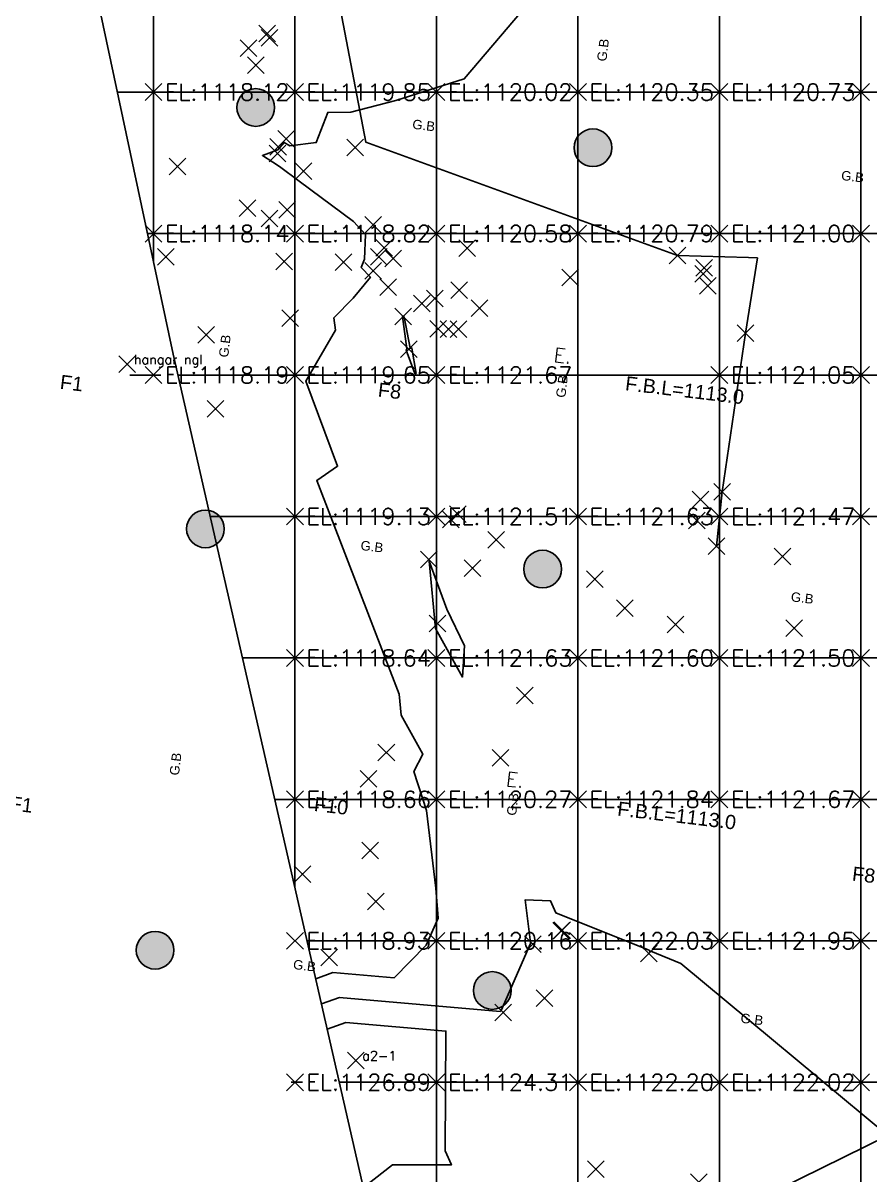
# Model space of a CAD drawing. Header units: metres. Extents: x -212 to 353974, y -37 to 356021.
# Drawn here: x 353764.4 to 353782.36, y 355941.08 to 355965.51 of the extents above; entities that cross this region are included whole.
import ezdxf
from ezdxf.enums import TextEntityAlignment as Align

# ---------------------------------------------------------------- set-up
doc = ezdxf.new("R2010")
doc.units = ezdxf.units.M
for name, color, linetype in [('$AUDIT_BAD_LAYER1', 7, 'Continuous'), ('C-TOPO-MAJR', 9, 'Continuous'), ('C-TOPO-MINR', 8, 'Continuous'), ('C-TOPO-TEXT', 7, 'Continuous'), ('Obs.ts.td2', 7, 'Continuous'), ('Obs.ts.td2_Mark', 7, 'Continuous'), ('S-S-COLUMN', 60, 'Continuous'), ('S-S-COLUMN HATCH', 250, 'Continuous'), ('S-TEXT- BEAMS', 7, 'Continuous'), ('S-Text-Col.', 7, 'Continuous'), ('Survey.td2', 7, 'Continuous'), ('V-NODE', 1, 'Continuous')]:
    doc.layers.add(name, color=color, linetype=linetype)
doc.styles.add('ARIAL', font='arial.ttf')
doc.styles.get("Standard").update_dxf_attribs({"font": 'simplex.shx'})

# ---------------------------------------------------------------- blocks, each defined once
blk = doc.blocks.new('*U1')
at = {"color": 0, "linetype": 'ByBlock', "lineweight": -2, "transparency": 16777216}
for p, q in [((-0.707, -0.707), (0.707, 0.707)), ((-0.707, 0.707), (0.707, -0.707))]:
    blk.add_line(p, q, dxfattribs=at)
blk = doc.blocks.new('*U157', base_point=(353778.7289, 355940.9342, 1122.0554))
at = {"layer": 'V-NODE', "lineweight": -2, "xscale": 0.25, "yscale": 0.25, "zscale": 0.25}
blk.add_blockref('*U1', (353778.7289, 355940.9342, 1122.0554), dxfattribs=at)
blk = doc.blocks.new('*U158', base_point=(353777.1582, 355953.1048, 1121.3735))
at = {"layer": 'V-NODE', "lineweight": -2, "xscale": 0.25, "yscale": 0.25, "zscale": 0.25}
blk.add_blockref('*U1', (353777.1582, 355953.1048, 1121.3735), dxfattribs=at)
blk = doc.blocks.new('*U159', base_point=(353779.1007, 355954.4181, 1121.3428))
at = {"layer": 'V-NODE', "lineweight": -2, "xscale": 0.25, "yscale": 0.25, "zscale": 0.25}
blk.add_blockref('*U1', (353779.1007, 355954.4181, 1121.3428), dxfattribs=at)
blk = doc.blocks.new('*U160', base_point=(353779.7153, 355958.9354, 1120.8735))
at = {"layer": 'V-NODE', "lineweight": -2, "xscale": 0.25, "yscale": 0.25, "zscale": 0.25}
blk.add_blockref('*U1', (353779.7153, 355958.9354, 1120.8735), dxfattribs=at)
blk = doc.blocks.new('*U309', base_point=(353778.9192, 355959.9408, 1121.1644))
at = {"layer": 'V-NODE', "lineweight": -2, "xscale": 0.25, "yscale": 0.25, "zscale": 0.25}
blk.add_blockref('*U1', (353778.9192, 355959.9408, 1121.1644), dxfattribs=at)
blk = doc.blocks.new('*U310', base_point=(353778.7627, 355955.4067, 1121.5152))
at = {"layer": 'V-NODE', "lineweight": -2, "xscale": 0.25, "yscale": 0.25, "zscale": 0.25}
blk.add_blockref('*U1', (353778.7627, 355955.4067, 1121.5152), dxfattribs=at)
blk = doc.blocks.new('*U311', base_point=(353774.4292, 355954.5527, 1121.7423))
at = {"layer": 'V-NODE', "lineweight": -2, "xscale": 0.25, "yscale": 0.25, "zscale": 0.25}
blk.add_blockref('*U1', (353774.4292, 355954.5527, 1121.7423), dxfattribs=at)
blk = doc.blocks.new('*U312', base_point=(353773.636, 355959.0229, 1121.1906))
at = {"layer": 'V-NODE', "lineweight": -2, "xscale": 0.25, "yscale": 0.25, "zscale": 0.25}
blk.add_blockref('*U1', (353773.636, 355959.0229, 1121.1906), dxfattribs=at)
blk = doc.blocks.new('*U327', base_point=(353773.186, 355952.7773, 1122.1127))
at = {"layer": 'V-NODE', "lineweight": -2, "xscale": 0.25, "yscale": 0.25, "zscale": 0.25}
blk.add_blockref('*U1', (353773.186, 355952.7773, 1122.1127), dxfattribs=at)
blk = doc.blocks.new('*U328', base_point=(353773.0038, 355954.1334, 1121.997))
at = {"layer": 'V-NODE', "lineweight": -2, "xscale": 0.25, "yscale": 0.25, "zscale": 0.25}
blk.add_blockref('*U1', (353773.0038, 355954.1334, 1121.997), dxfattribs=at)
blk = doc.blocks.new('*U329', base_point=(353772.5804, 355958.5942, 1122.054))
at = {"layer": 'V-NODE', "lineweight": -2, "xscale": 0.25, "yscale": 0.25, "zscale": 0.25}
blk.add_blockref('*U1', (353772.5804, 355958.5942, 1122.054), dxfattribs=at)
blk = doc.blocks.new('*U330', base_point=(353772.4635, 355959.2869, 1122.0225))
at = {"layer": 'V-NODE', "lineweight": -2, "xscale": 0.25, "yscale": 0.25, "zscale": 0.25}
blk.add_blockref('*U1', (353772.4635, 355959.2869, 1122.0225), dxfattribs=at)
blk = doc.blocks.new('*U331', base_point=(353773.1294, 355959.6729, 1120.8329))
at = {"layer": 'V-NODE', "lineweight": -2, "xscale": 0.25, "yscale": 0.25, "zscale": 0.25}
blk.add_blockref('*U1', (353773.1294, 355959.6729, 1120.8329), dxfattribs=at)
blk = doc.blocks.new('*U332', base_point=(353772.8573, 355959.5658, 1120.7893))
at = {"layer": 'V-NODE', "lineweight": -2, "xscale": 0.25, "yscale": 0.25, "zscale": 0.25}
blk.add_blockref('*U1', (353772.8573, 355959.5658, 1120.7893), dxfattribs=at)
blk = doc.blocks.new('*U333', base_point=(353772.1428, 355959.9141, 1120.7061))
at = {"layer": 'V-NODE', "lineweight": -2, "xscale": 0.25, "yscale": 0.25, "zscale": 0.25}
blk.add_blockref('*U1', (353772.1428, 355959.9141, 1120.7061), dxfattribs=at)
blk = doc.blocks.new('*U334', base_point=(353771.8212, 355960.2552, 1120.6991))
at = {"layer": 'V-NODE', "lineweight": -2, "xscale": 0.25, "yscale": 0.25, "zscale": 0.25}
blk.add_blockref('*U1', (353771.8212, 355960.2552, 1120.6991), dxfattribs=at)
blk = doc.blocks.new('*U335', base_point=(353772.2502, 355960.5213, 1120.7752))
at = {"layer": 'V-NODE', "lineweight": -2, "xscale": 0.25, "yscale": 0.25, "zscale": 0.25}
blk.add_blockref('*U1', (353772.2502, 355960.5213, 1120.7752), dxfattribs=at)
blk = doc.blocks.new('*U336', base_point=(353771.9449, 355960.555, 1120.7269))
at = {"layer": 'V-NODE', "lineweight": -2, "xscale": 0.25, "yscale": 0.25, "zscale": 0.25}
blk.add_blockref('*U1', (353771.9449, 355960.555, 1120.7269), dxfattribs=at)
blk = doc.blocks.new('*U337', base_point=(353772.0569, 355960.7493, 1120.4448))
at = {"layer": 'V-NODE', "lineweight": -2, "xscale": 0.25, "yscale": 0.25, "zscale": 0.25}
blk.add_blockref('*U1', (353772.0569, 355960.7493, 1120.4448), dxfattribs=at)
blk = doc.blocks.new('*U338', base_point=(353770.344, 355962.3715, 1120.4333))
at = {"layer": 'V-NODE', "lineweight": -2, "xscale": 0.25, "yscale": 0.25, "zscale": 0.25}
blk.add_blockref('*U1', (353770.344, 355962.3715, 1120.4333), dxfattribs=at)
blk = doc.blocks.new('*U339', base_point=(353769.7941, 355962.7464, 1120.3631))
at = {"layer": 'V-NODE', "lineweight": -2, "xscale": 0.25, "yscale": 0.25, "zscale": 0.25}
blk.add_blockref('*U1', (353769.7941, 355962.7464, 1120.3631), dxfattribs=at)
blk = doc.blocks.new('*U340', base_point=(353769.9806, 355963.0613, 1119.8802))
at = {"layer": 'V-NODE', "lineweight": -2, "xscale": 0.25, "yscale": 0.25, "zscale": 0.25}
blk.add_blockref('*U1', (353769.9806, 355963.0613, 1119.8802), dxfattribs=at)
blk = doc.blocks.new('*U341', base_point=(353769.8109, 355962.8883, 1119.6809))
at = {"layer": 'V-NODE', "lineweight": -2, "xscale": 0.25, "yscale": 0.25, "zscale": 0.25}
blk.add_blockref('*U1', (353769.8109, 355962.8883, 1119.6809), dxfattribs=at)
blk = doc.blocks.new('*U342', base_point=(353769.3328, 355964.6217, 1119.6755))
at = {"layer": 'V-NODE', "lineweight": -2, "xscale": 0.25, "yscale": 0.25, "zscale": 0.25}
blk.add_blockref('*U1', (353769.3328, 355964.6217, 1119.6755), dxfattribs=at)
blk = doc.blocks.new('*U343', base_point=(353769.1778, 355964.9776, 1119.6604))
at = {"layer": 'V-NODE', "lineweight": -2, "xscale": 0.25, "yscale": 0.25, "zscale": 0.25}
blk.add_blockref('*U1', (353769.1778, 355964.9776, 1119.6604), dxfattribs=at)
blk = doc.blocks.new('*U344', base_point=(353769.6235, 355965.1987, 1119.669))
at = {"layer": 'V-NODE', "lineweight": -2, "xscale": 0.25, "yscale": 0.25, "zscale": 0.25}
blk.add_blockref('*U1', (353769.6235, 355965.1987, 1119.669), dxfattribs=at)
blk = doc.blocks.new('*U345', base_point=(353769.5787, 355965.2914, 1119.452))
at = {"layer": 'V-NODE', "lineweight": -2, "xscale": 0.25, "yscale": 0.25, "zscale": 0.25}
blk.add_blockref('*U1', (353769.5787, 355965.2914, 1119.452), dxfattribs=at)
blk = doc.blocks.new('*U556', base_point=(353774.5826, 355944.5323, 1122.0563))
at = {"layer": 'V-NODE', "lineweight": -2, "xscale": 0.25, "yscale": 0.25, "zscale": 0.25}
blk.add_blockref('*U1', (353774.5826, 355944.5323, 1122.0563), dxfattribs=at)
blk = doc.blocks.new('*U557', base_point=(353777.6688, 355945.779, 1122.0046))
at = {"layer": 'V-NODE', "lineweight": -2, "xscale": 0.25, "yscale": 0.25, "zscale": 0.25}
blk.add_blockref('*U1', (353777.6688, 355945.779, 1122.0046), dxfattribs=at)
blk = doc.blocks.new('*U558', base_point=(353776.5256, 355953.7227, 1121.5836))
at = {"layer": 'V-NODE', "lineweight": -2, "xscale": 0.25, "yscale": 0.25, "zscale": 0.25}
blk.add_blockref('*U1', (353776.5256, 355953.7227, 1121.5836), dxfattribs=at)
blk = doc.blocks.new('*U559', base_point=(353773.9334, 355953.953, 1121.6844))
at = {"layer": 'V-NODE', "lineweight": -2, "xscale": 0.25, "yscale": 0.25, "zscale": 0.25}
blk.add_blockref('*U1', (353773.9334, 355953.953, 1121.6844), dxfattribs=at)
blk = doc.blocks.new('*U560', base_point=(353778.6866, 355954.9624, 1121.7243))
at = {"layer": 'V-NODE', "lineweight": -2, "xscale": 0.25, "yscale": 0.25, "zscale": 0.25}
blk.add_blockref('*U1', (353778.6866, 355954.9624, 1121.7243), dxfattribs=at)
blk = doc.blocks.new('*U561', base_point=(353779.2207, 355955.575, 1121.5763))
at = {"layer": 'V-NODE', "lineweight": -2, "xscale": 0.25, "yscale": 0.25, "zscale": 0.25}
blk.add_blockref('*U1', (353779.2207, 355955.575, 1121.5763), dxfattribs=at)
blk = doc.blocks.new('*U562', base_point=(353778.8231, 355960.1922, 1121.041))
at = {"layer": 'V-NODE', "lineweight": -2, "xscale": 0.25, "yscale": 0.25, "zscale": 0.25}
blk.add_blockref('*U1', (353778.8231, 355960.1922, 1121.041), dxfattribs=at)
blk = doc.blocks.new('*U563', base_point=(353778.8392, 355960.3221, 1121.0484))
at = {"layer": 'V-NODE', "lineweight": -2, "xscale": 0.25, "yscale": 0.25, "zscale": 0.25}
blk.add_blockref('*U1', (353778.8392, 355960.3221, 1121.0484), dxfattribs=at)
blk = doc.blocks.new('*U564', base_point=(353778.2773, 355960.584, 1121.0111))
at = {"layer": 'V-NODE', "lineweight": -2, "xscale": 0.25, "yscale": 0.25, "zscale": 0.25}
blk.add_blockref('*U1', (353778.2773, 355960.584, 1121.0111), dxfattribs=at)
blk = doc.blocks.new('*U565', base_point=(353776.0002, 355960.1188, 1120.8691))
at = {"layer": 'V-NODE', "lineweight": -2, "xscale": 0.25, "yscale": 0.25, "zscale": 0.25}
blk.add_blockref('*U1', (353776.0002, 355960.1188, 1120.8691), dxfattribs=at)
blk = doc.blocks.new('*U566', base_point=(353773.65, 355959.8511, 1120.6455))
at = {"layer": 'V-NODE', "lineweight": -2, "xscale": 0.25, "yscale": 0.25, "zscale": 0.25}
blk.add_blockref('*U1', (353773.65, 355959.8511, 1120.6455), dxfattribs=at)
blk = doc.blocks.new('*U567', base_point=(353771.8257, 355961.2345, 1120.3672))
at = {"layer": 'V-NODE', "lineweight": -2, "xscale": 0.25, "yscale": 0.25, "zscale": 0.25}
blk.add_blockref('*U1', (353771.8257, 355961.2345, 1120.3672), dxfattribs=at)
blk = doc.blocks.new('*U568', base_point=(353771.4424, 355962.872, 1120.1558))
at = {"layer": 'V-NODE', "lineweight": -2, "xscale": 0.25, "yscale": 0.25, "zscale": 0.25}
blk.add_blockref('*U1', (353771.4424, 355962.872, 1120.1558), dxfattribs=at)
blk = doc.blocks.new('*U573', base_point=(353773.8166, 355960.7408, 1120.7032))
at = {"layer": 'V-NODE', "lineweight": -2, "xscale": 0.25, "yscale": 0.25, "zscale": 0.25}
blk.add_blockref('*U1', (353773.8166, 355960.7408, 1120.7032), dxfattribs=at)
blk = doc.blocks.new('*U574', base_point=(353774.0807, 355959.4645, 1120.909))
at = {"layer": 'V-NODE', "lineweight": -2, "xscale": 0.25, "yscale": 0.25, "zscale": 0.25}
blk.add_blockref('*U1', (353774.0807, 355959.4645, 1120.909), dxfattribs=at)
blk = doc.blocks.new('*U575', base_point=(353773.2015, 355959.0283, 1120.9412))
at = {"layer": 'V-NODE', "lineweight": -2, "xscale": 0.25, "yscale": 0.25, "zscale": 0.25}
blk.add_blockref('*U1', (353773.2015, 355959.0283, 1120.9412), dxfattribs=at)
blk = doc.blocks.new('*U576', base_point=(353773.4212, 355959.0224, 1121.0533))
at = {"layer": 'V-NODE', "lineweight": -2, "xscale": 0.25, "yscale": 0.25, "zscale": 0.25}
blk.add_blockref('*U1', (353773.4212, 355959.0224, 1121.0533), dxfattribs=at)
blk = doc.blocks.new('*U577', base_point=(353773.4728, 355954.9844, 1121.6734))
at = {"layer": 'V-NODE', "lineweight": -2, "xscale": 0.25, "yscale": 0.25, "zscale": 0.25}
blk.add_blockref('*U1', (353773.4728, 355954.9844, 1121.6734), dxfattribs=at)
blk = doc.blocks.new('*U578', base_point=(353773.6226, 355955.1015, 1121.6847))
at = {"layer": 'V-NODE', "lineweight": -2, "xscale": 0.25, "yscale": 0.25, "zscale": 0.25}
blk.add_blockref('*U1', (353773.6226, 355955.1015, 1121.6847), dxfattribs=at)
blk = doc.blocks.new('*U618', base_point=(353780.7528, 355952.6808, 1121.3028))
at = {"layer": 'V-NODE', "lineweight": -2, "xscale": 0.25, "yscale": 0.25, "zscale": 0.25}
blk.add_blockref('*U1', (353780.7528, 355952.6808, 1121.3028), dxfattribs=at)
blk = doc.blocks.new('*U619', base_point=(353778.2377, 355952.7594, 1121.5491))
at = {"layer": 'V-NODE', "lineweight": -2, "xscale": 0.25, "yscale": 0.25, "zscale": 0.25}
blk.add_blockref('*U1', (353778.2377, 355952.7594, 1121.5491), dxfattribs=at)
blk = doc.blocks.new('*U620', base_point=(353780.5042, 355954.2037, 1121.4039))
at = {"layer": 'V-NODE', "lineweight": -2, "xscale": 0.25, "yscale": 0.25, "zscale": 0.25}
blk.add_blockref('*U1', (353780.5042, 355954.2037, 1121.4039), dxfattribs=at)
blk = doc.blocks.new('*U674', base_point=(353769.1606, 355961.5857, 1118.0358))
at = {"layer": 'V-NODE', "lineweight": -2, "xscale": 0.25, "yscale": 0.25, "zscale": 0.25}
blk.add_blockref('*U1', (353769.1606, 355961.5857, 1118.0358), dxfattribs=at)
blk = doc.blocks.new('*U675', base_point=(353767.4305, 355960.5555, 1118.1666))
at = {"layer": 'V-NODE', "lineweight": -2, "xscale": 0.25, "yscale": 0.25, "zscale": 0.25}
blk.add_blockref('*U1', (353767.4305, 355960.5555, 1118.1666), dxfattribs=at)
blk = doc.blocks.new('*U676', base_point=(353771.7607, 355947.9636, 1118.611))
at = {"layer": 'V-NODE', "lineweight": -2, "xscale": 0.25, "yscale": 0.25, "zscale": 0.25}
blk.add_blockref('*U1', (353771.7607, 355947.9636, 1118.611), dxfattribs=at)
blk = doc.blocks.new('*U677', base_point=(353770.3224, 355947.4662, 1118.7011))
at = {"layer": 'V-NODE', "lineweight": -2, "xscale": 0.25, "yscale": 0.25, "zscale": 0.25}
blk.add_blockref('*U1', (353770.3224, 355947.4662, 1118.7011), dxfattribs=at)
blk = doc.blocks.new('*U687', base_point=(353767.6738, 355962.4737, 1117.954))
at = {"layer": 'V-NODE', "lineweight": -2, "xscale": 0.25, "yscale": 0.25, "zscale": 0.25}
blk.add_blockref('*U1', (353767.6738, 355962.4737, 1117.954), dxfattribs=at)
blk = doc.blocks.new('*U688', base_point=(353768.2854, 355958.9015, 1118.1986))
at = {"layer": 'V-NODE', "lineweight": -2, "xscale": 0.25, "yscale": 0.25, "zscale": 0.25}
blk.add_blockref('*U1', (353768.2854, 355958.9015, 1118.1986), dxfattribs=at)
blk = doc.blocks.new('*U689', base_point=(353768.4832, 355957.3291, 1118.1976))
at = {"layer": 'V-NODE', "lineweight": -2, "xscale": 0.25, "yscale": 0.25, "zscale": 0.25}
blk.add_blockref('*U1', (353768.4832, 355957.3291, 1118.1976), dxfattribs=at)
blk = doc.blocks.new('*U690', base_point=(353771.8803, 355946.8866, 1118.6541))
at = {"layer": 'V-NODE', "lineweight": -2, "xscale": 0.25, "yscale": 0.25, "zscale": 0.25}
blk.add_blockref('*U1', (353771.8803, 355946.8866, 1118.6541), dxfattribs=at)
blk = doc.blocks.new('*U691', base_point=(353770.8884, 355945.6983, 1118.7735))
at = {"layer": 'V-NODE', "lineweight": -2, "xscale": 0.25, "yscale": 0.25, "zscale": 0.25}
blk.add_blockref('*U1', (353770.8884, 355945.6983, 1118.7735), dxfattribs=at)
blk = doc.blocks.new('*U698', base_point=(353771.7267, 355949.4861, 1119.0466))
at = {"layer": 'V-NODE', "lineweight": -2, "xscale": 0.25, "yscale": 0.25, "zscale": 0.25}
blk.add_blockref('*U1', (353771.7267, 355949.4861, 1119.0466), dxfattribs=at)
blk = doc.blocks.new('*U699', base_point=(353772.1031, 355950.041, 1119.1344))
at = {"layer": 'V-NODE', "lineweight": -2, "xscale": 0.25, "yscale": 0.25, "zscale": 0.25}
blk.add_blockref('*U1', (353772.1031, 355950.041, 1119.1344), dxfattribs=at)
blk = doc.blocks.new('*U700', base_point=(353770.0639, 355959.2514, 1118.7228))
at = {"layer": 'V-NODE', "lineweight": -2, "xscale": 0.25, "yscale": 0.25, "zscale": 0.25}
blk.add_blockref('*U1', (353770.0639, 355959.2514, 1118.7228), dxfattribs=at)
blk = doc.blocks.new('*U701', base_point=(353769.9346, 355960.458, 1118.8429))
at = {"layer": 'V-NODE', "lineweight": -2, "xscale": 0.25, "yscale": 0.25, "zscale": 0.25}
blk.add_blockref('*U1', (353769.9346, 355960.458, 1118.8429), dxfattribs=at)
blk = doc.blocks.new('*U702', base_point=(353769.6283, 355961.3693, 1118.6696))
at = {"layer": 'V-NODE', "lineweight": -2, "xscale": 0.25, "yscale": 0.25, "zscale": 0.25}
blk.add_blockref('*U1', (353769.6283, 355961.3693, 1118.6696), dxfattribs=at)
blk = doc.blocks.new('*U703', base_point=(353770.0003, 355961.5522, 1118.7716))
at = {"layer": 'V-NODE', "lineweight": -2, "xscale": 0.25, "yscale": 0.25, "zscale": 0.25}
blk.add_blockref('*U1', (353770.0003, 355961.5522, 1118.7716), dxfattribs=at)
blk = doc.blocks.new('*U704', base_point=(353771.1922, 355960.4397, 1118.9279))
at = {"layer": 'V-NODE', "lineweight": -2, "xscale": 0.25, "yscale": 0.25, "zscale": 0.25}
blk.add_blockref('*U1', (353771.1922, 355960.4397, 1118.9279), dxfattribs=at)
blk = doc.blocks.new('*U842', base_point=(353775.0392, 355951.2495, 1121.7489))
at = {"layer": 'V-NODE', "lineweight": -2, "xscale": 0.25, "yscale": 0.25, "zscale": 0.25}
blk.add_blockref('*U1', (353775.0392, 355951.2495, 1121.7489), dxfattribs=at)
blk = doc.blocks.new('*U843', base_point=(353774.5238, 355949.9285, 1121.8299))
at = {"layer": 'V-NODE', "lineweight": -2, "xscale": 0.25, "yscale": 0.25, "zscale": 0.25}
blk.add_blockref('*U1', (353774.5238, 355949.9285, 1121.8299), dxfattribs=at)
blk = doc.blocks.new('*U844', base_point=(353775.8289, 355946.273, 1122.0193))
at = {"layer": 'V-NODE', "lineweight": -2, "xscale": 0.25, "yscale": 0.25, "zscale": 0.25}
blk.add_blockref('*U1', (353775.8289, 355946.273, 1122.0193), dxfattribs=at)
blk = doc.blocks.new('*U845', base_point=(353775.8082, 355946.2598, 1122.0357))
at = {"layer": 'V-NODE', "lineweight": -2, "xscale": 0.25, "yscale": 0.25, "zscale": 0.25}
blk.add_blockref('*U1', (353775.8082, 355946.2598, 1122.0357), dxfattribs=at)
blk = doc.blocks.new('*U846', base_point=(353775.2124, 355945.9816, 1122.053))
at = {"layer": 'V-NODE', "lineweight": -2, "xscale": 0.25, "yscale": 0.25, "zscale": 0.25}
blk.add_blockref('*U1', (353775.2124, 355945.9816, 1122.053), dxfattribs=at)
blk = doc.blocks.new('*U847', base_point=(353775.4587, 355944.83, 1122.1381))
at = {"layer": 'V-NODE', "lineweight": -2, "xscale": 0.25, "yscale": 0.25, "zscale": 0.25}
blk.add_blockref('*U1', (353775.4587, 355944.83, 1122.1381), dxfattribs=at)
blk = doc.blocks.new('*U849', base_point=(353776.5476, 355941.21, 1122.2809))
at = {"layer": 'V-NODE', "lineweight": -2, "xscale": 0.25, "yscale": 0.25, "zscale": 0.25}
blk.add_blockref('*U1', (353776.5476, 355941.21, 1122.2809), dxfattribs=at)
blk = doc.blocks.new('*U991', base_point=(353766.6098, 355958.2772, 1118.1936))
at = {"layer": 'V-NODE', "lineweight": -2, "xscale": 0.25, "yscale": 0.25, "zscale": 0.25}
blk.add_blockref('*U1', (353766.6098, 355958.2772, 1118.1936), dxfattribs=at)
blk = doc.blocks.new('*U1002', base_point=(353771.4546, 355943.5111, 1127.0619))
at = {"layer": 'V-NODE', "lineweight": -2, "xscale": 0.25, "yscale": 0.25, "zscale": 0.25}
blk.add_blockref('*U1', (353771.4546, 355943.5111, 1127.0619), dxfattribs=at)

msp = doc.modelspace()

# ---------------------------------------------------------------- hatches: boundary and pattern name
at = {"layer": 'S-S-COLUMN HATCH'}
h = msp.add_hatch(color=256, dxfattribs=at)
h.dxf.hatch_style = 1
edge = h.paths.add_edge_path()
edge.add_arc((353769.3348, 355963.72249), 0.4, -6.808782, 353.191218)
h = msp.add_hatch(color=256, dxfattribs=at)
h.dxf.hatch_style = 1
edge = h.paths.add_edge_path()
edge.add_arc((353769.3348, 355963.72249), 0.4, -6.808782, 353.191218)
h = msp.add_hatch(color=256, dxfattribs=at)
h.dxf.hatch_style = 1
edge = h.paths.add_edge_path()
edge.add_arc((353776.48409, 355962.86888), 0.4, -6.808782, 353.191218)
h = msp.add_hatch(color=256, dxfattribs=at)
h.dxf.hatch_style = 1
edge = h.paths.add_edge_path()
edge.add_arc((353776.48409, 355962.86888), 0.4, -6.808782, 353.191218)
h = msp.add_hatch(color=256, dxfattribs=at)
h.dxf.hatch_style = 1
edge = h.paths.add_edge_path()
edge.add_arc((353768.26779, 355954.78589), 0.4, -6.808782, 353.191218)
h = msp.add_hatch(color=256, dxfattribs=at)
h.dxf.hatch_style = 1
edge = h.paths.add_edge_path()
edge.add_arc((353768.26779, 355954.78589), 0.4, -6.808782, 353.191218)
h = msp.add_hatch(color=256, dxfattribs=at)
h.dxf.hatch_style = 1
edge = h.paths.add_edge_path()
edge.add_arc((353775.41707, 355953.93228), 0.4, -6.808782, 353.191218)
h = msp.add_hatch(color=256, dxfattribs=at)
h.dxf.hatch_style = 1
edge = h.paths.add_edge_path()
edge.add_arc((353775.41707, 355953.93228), 0.4, -6.808782, 353.191218)
h = msp.add_hatch(color=256, dxfattribs=at)
h.dxf.hatch_style = 1
edge = h.paths.add_edge_path()
edge.add_arc((353767.20078, 355945.84929), 0.4, -6.808782, 353.191218)
h = msp.add_hatch(color=256, dxfattribs=at)
h.dxf.hatch_style = 1
edge = h.paths.add_edge_path()
edge.add_arc((353767.20078, 355945.84929), 0.4, -6.808782, 353.191218)
h = msp.add_hatch(color=256, dxfattribs=at)
h.dxf.hatch_style = 1
edge = h.paths.add_edge_path()
edge.add_arc((353767.20078, 355945.84929), 0.4, -6.808782, 353.191218)
h = msp.add_hatch(color=256, dxfattribs=at)
h.dxf.hatch_style = 1
edge = h.paths.add_edge_path()
edge.add_arc((353774.35006, 355944.99568), 0.4, -6.808782, 353.191218)
h = msp.add_hatch(color=256, dxfattribs=at)
h.dxf.hatch_style = 1
edge = h.paths.add_edge_path()
edge.add_arc((353774.35006, 355944.99568), 0.4, -6.808782, 353.191218)

# ---------------------------------------------------------------- linework, layer by layer
at = {"color": 7, "true_color": 0xffffff}
for p, q in [((353767.16579, 355960.46651, 1120.42393), (353767.16579, 355983.20543, 1121.842)), ((353770.16579, 355947.17951, 1119.59531), (353770.16579, 355983.1295, 1121.83727)), ((353773.16579, 355934.02193, 1118.77477), (353773.16579, 355982.97489, 1121.82763)), ((353776.16579, 355916.04908, 1117.65392), (353776.16579, 355982.41944, 1121.79299)), ((353779.16579, 355916.04908, 1117.65392), (353779.16579, 355982.0644, 1121.77085)), ((353782.16579, 355916.04908, 1117.65392), (353782.16579, 355981.60279, 1121.74206)), ((353766.4025, 355964.04908, 1115.89815), (353814.51346, 355964.04908, 1130.32772)), ((353767.04167, 355961.04908, 1116.08985), (353812.32423, 355961.04908, 1129.67112)), ((353766.6618, 355958.04908, 1115.97592), (353767.32423, 355958.04908, 1116.17459)), ((353767.68747, 355958.04908, 1116.28354), (353814.40461, 355958.04908, 1130.29508)), ((353768.37148, 355955.04908, 1116.48869), (353814.52556, 355955.04908, 1130.33135)), ((353769.0555, 355952.04908, 1116.69384), (353814.51346, 355952.04908, 1130.32772)), ((353769.73952, 355949.04908, 1116.89899), (353838.51346, 355949.04908, 1137.52587)), ((353770.42353, 355946.04908, 1117.10415), (353814.51346, 355946.04908, 1130.32772)), ((353770.08188, 355943.04908, 1117.00168), (353770.32423, 355943.04908, 1117.07436)), ((353771.10755, 355943.04908, 1117.3093), (353814.51346, 355943.04908, 1130.32772))]:
    msp.add_line(p, q, dxfattribs=at)
at = {"color": 3, "elevation": 1122.5776}
msp.add_lwpolyline([(353759.85664, 355983.21754), (353759.85665, 355983.21754), (353765.64671, 355975.70925), (353771.41801, 355971.05834), (353770.96811, 355966.64586), (353771.66661, 355962.98938), (353778.27731, 355960.58396), (353779.78007, 355960.53957), (353779.97264, 355960.53388), (353779.97264, 355960.53388), (353779.71525, 355958.93537), (353779.71525, 355958.93537), (353779.22065, 355955.57501), (353779.10071, 355954.41813)], dxfattribs=at)
at = {"color": 5, "elevation": 1116.0951}
msp.add_lwpolyline([(353764.10587, 355974.82846), (353741.86495, 355970.0672), (353744.17212, 355959.21558), (353746.73504, 355947.65208), (353753.14917, 355921.034), (353775.09584, 355925.55699), (353767.58636, 355958.49254)], close=True, dxfattribs=at)
at = {"layer": 'C-TOPO-MAJR', "color": 9, "linetype": 'Continuous', "lineweight": -3, "elevation": 1120, "flags": 128}
msp.add_lwpolyline([(353770.60698, 355945.24449), (353770.97219, 355945.37464), (353772.2686, 355945.26267), (353772.94932, 355945.95525), (353773.19975, 355946.52824), (353773.15361, 355947.16377), (353772.95302, 355948.81148), (353772.68483, 355949.63764), (353772.88045, 355950.00487), (353772.41783, 355950.83627), (353772.37546, 355951.27847), (353770.62773, 355955.81309), (353771.07059, 355956.11324), (353770.39814, 355957.92038), (353771.02874, 355958.99943), (353770.9927, 355959.26514), (353771.40266, 355959.67816), (353771.76533, 355960.12281), (353771.57293, 355960.32802), (353771.64077, 355960.50841), (353771.66408, 355961.03173), (353771.40562, 355961.30761), (353770.25438, 355962.15786), (353769.84114, 355962.47394), (353769.69526, 355962.56531), (353769.47453, 355962.7053), (353769.80304, 355962.82193), (353769.93433, 355962.98318), (353770.05931, 355962.91189), (353770.61603, 355962.97901), (353770.86026, 355963.61666), (353771.34759, 355963.62639), (353772.3069, 355963.87049), (353773.75639, 355964.33343), (353778.89652, 355970.38246)], dxfattribs=at)
at = {"layer": 'C-TOPO-MINR', "color": 8, "linetype": 'Continuous', "lineweight": -3, "elevation": 1122, "flags": 128}
for points in [[(353772.47068, 355959.29199), (353772.45802, 355959.29762), (353772.44714, 355959.28666), (353772.53961, 355958.60485), (353772.52303, 355958.57649), (353772.70701, 355958.08204), (353772.73279, 355958.08349), (353772.64642, 355958.62101), (353772.62577, 355958.61731), (353772.61054, 355958.61527), (353772.47886, 355959.28152), (353772.47068, 355959.29199)], [(353773.76009, 355952.30401), (353773.38267, 355953.08667), (353773.00852, 355954.09824), (353773.14502, 355952.67376), (353773.71913, 355951.64201), (353773.76009, 355952.30401)]]:
    msp.add_lwpolyline(points, close=True, dxfattribs=at)
at = {"layer": 'C-TOPO-MINR', "color": 8, "linetype": 'Continuous', "lineweight": -3, "flags": 128}
for points, elevation in [([(353770.72854, 355944.71135), (353771.10881, 355944.84687), (353774.51924, 355944.5523), (353774.53788, 355944.57126), (353775.16044, 355945.99571), (353775.15925, 355946.01212), (353775.04882, 355946.91923), (353775.5854, 355946.89621), (353775.69591, 355946.6455), (353777.58599, 355945.88826), (353777.67455, 355945.84949), (353777.68901, 355945.82424), (353777.71457, 355945.83233), (353778.35057, 355945.57011), (353782.73625, 355941.91848), (353779.47546, 355940.31468)], 1122), ([(353771.45586, 355940.68805), (353772.23422, 355941.29534), (353773.48295, 355941.29692), (353773.3529, 355941.59695), (353773.36798, 355944.13576), (353771.24543, 355944.3191), (353770.8501, 355944.17821)], 1124)]:
    msp.add_lwpolyline(points, dxfattribs=dict(at, elevation=elevation))
at = {"layer": 'C-TOPO-TEXT', "color": 6, "linetype": 'Continuous', "lineweight": -3}
for p, q in [((353766.98618, 355963.86947, 1118.12467), (353767.34539, 355964.22868, 1118.12467)), ((353766.98618, 355964.22868, 1118.12467), (353767.34539, 355963.86947, 1118.12467)), ((353769.98618, 355963.86947, 1119.8455), (353770.34539, 355964.22868, 1119.8455)), ((353769.98618, 355964.22868, 1119.8455), (353770.34539, 355963.86947, 1119.8455)), ((353772.98618, 355963.86947, 1120.01864), (353773.34539, 355964.22868, 1120.01864)), ((353772.98618, 355964.22868, 1120.01864), (353773.34539, 355963.86947, 1120.01864)), ((353775.98618, 355963.86947, 1120.3478), (353776.34539, 355964.22868, 1120.3478)), ((353775.98618, 355964.22868, 1120.3478), (353776.34539, 355963.86947, 1120.3478)), ((353778.98618, 355963.86947, 1120.72825), (353779.34539, 355964.22868, 1120.72825)), ((353778.98618, 355964.22868, 1120.72825), (353779.34539, 355963.86947, 1120.72825)), ((353781.98618, 355963.86947, 1121.01599), (353782.34539, 355964.22868, 1121.01599)), ((353781.98618, 355964.22868, 1121.01599), (353782.34539, 355963.86947, 1121.01599)), ((353766.98618, 355960.86947, 1118.13539), (353767.34539, 355961.22868, 1118.13539)), ((353766.98618, 355961.22868, 1118.13539), (353767.34539, 355960.86947, 1118.13539)), ((353769.98618, 355960.86947, 1118.81741), (353770.34539, 355961.22868, 1118.81741)), ((353769.98618, 355961.22868, 1118.81741), (353770.34539, 355960.86947, 1118.81741)), ((353772.98618, 355960.86947, 1120.57939), (353773.34539, 355961.22868, 1120.57939)), ((353772.98618, 355961.22868, 1120.57939), (353773.34539, 355960.86947, 1120.57939)), ((353775.98618, 355960.86947, 1120.78926), (353776.34539, 355961.22868, 1120.78926)), ((353775.98618, 355961.22868, 1120.78926), (353776.34539, 355960.86947, 1120.78926)), ((353778.98618, 355960.86947, 1121.00101), (353779.34539, 355961.22868, 1121.00101)), ((353778.98618, 355961.22868, 1121.00101), (353779.34539, 355960.86947, 1121.00101)), ((353781.98618, 355960.86947, 1121.02808), (353782.34539, 355961.22868, 1121.02808)), ((353781.98618, 355961.22868, 1121.02808), (353782.34539, 355960.86947, 1121.02808)), ((353766.98618, 355957.86947, 1118.19484), (353767.34539, 355958.22868, 1118.19484)), ((353766.98618, 355958.22868, 1118.19484), (353767.34539, 355957.86947, 1118.19484)), ((353769.98618, 355957.86947, 1119.64677), (353770.34539, 355958.22868, 1119.64677)), ((353769.98618, 355958.22868, 1119.64677), (353770.34539, 355957.86947, 1119.64677)), ((353772.98618, 355957.86947, 1121.67178), (353773.34539, 355958.22868, 1121.67178)), ((353772.98618, 355958.22868, 1121.67178), (353773.34539, 355957.86947, 1121.67178)), ((353778.98618, 355957.86947, 1121.05089), (353779.34539, 355958.22868, 1121.05089)), ((353778.98618, 355958.22868, 1121.05089), (353779.34539, 355957.86947, 1121.05089)), ((353781.98618, 355957.86947, 1121.17217), (353782.34539, 355958.22868, 1121.17217)), ((353781.98618, 355958.22868, 1121.17217), (353782.34539, 355957.86947, 1121.17217)), ((353769.98618, 355954.86947, 1119.12619), (353770.34539, 355955.22868, 1119.12619)), ((353769.98618, 355955.22868, 1119.12619), (353770.34539, 355954.86947, 1119.12619)), ((353772.98618, 355954.86947, 1121.50784), (353773.34539, 355955.22868, 1121.50784)), ((353772.98618, 355955.22868, 1121.50784), (353773.34539, 355954.86947, 1121.50784)), ((353775.98618, 355954.86947, 1121.6281), (353776.34539, 355955.22868, 1121.6281)), ((353775.98618, 355955.22868, 1121.6281), (353776.34539, 355954.86947, 1121.6281)), ((353778.98618, 355954.86947, 1121.47036), (353779.34539, 355955.22868, 1121.47036)), ((353778.98618, 355955.22868, 1121.47036), (353779.34539, 355954.86947, 1121.47036)), ((353781.98618, 355954.86947, 1121.38493), (353782.34539, 355955.22868, 1121.38493)), ((353781.98618, 355955.22868, 1121.38493), (353782.34539, 355954.86947, 1121.38493)), ((353769.98618, 355951.86947, 1118.64296), (353770.34539, 355952.22868, 1118.64296)), ((353769.98618, 355952.22868, 1118.64296), (353770.34539, 355951.86947, 1118.64296)), ((353772.98618, 355951.86947, 1121.6264), (353773.34539, 355952.22868, 1121.6264)), ((353772.98618, 355952.22868, 1121.6264), (353773.34539, 355951.86947, 1121.6264)), ((353775.98618, 355951.86947, 1121.60242), (353776.34539, 355952.22868, 1121.60242)), ((353775.98618, 355952.22868, 1121.60242), (353776.34539, 355951.86947, 1121.60242)), ((353778.98618, 355951.86947, 1121.49714), (353779.34539, 355952.22868, 1121.49714)), ((353778.98618, 355952.22868, 1121.49714), (353779.34539, 355951.86947, 1121.49714)), ((353781.98618, 355951.86947, 1121.43058), (353782.34539, 355952.22868, 1121.43058)), ((353781.98618, 355952.22868, 1121.43058), (353782.34539, 355951.86947, 1121.43058)), ((353769.98618, 355948.86947, 1118.6552), (353770.34539, 355949.22868, 1118.6552)), ((353769.98618, 355949.22868, 1118.6552), (353770.34539, 355948.86947, 1118.6552)), ((353772.98618, 355948.86947, 1120.27438), (353773.34539, 355949.22868, 1120.27438)), ((353772.98618, 355949.22868, 1120.27438), (353773.34539, 355948.86947, 1120.27438)), ((353775.98618, 355948.86947, 1121.84002), (353776.34539, 355949.22868, 1121.84002)), ((353775.98618, 355949.22868, 1121.84002), (353776.34539, 355948.86947, 1121.84002)), ((353778.98618, 355948.86947, 1121.67343), (353779.34539, 355949.22868, 1121.67343)), ((353778.98618, 355949.22868, 1121.67343), (353779.34539, 355948.86947, 1121.67343)), ((353781.98618, 355948.86947, 1121.67812), (353782.34539, 355949.22868, 1121.67812)), ((353781.98618, 355949.22868, 1121.67812), (353782.34539, 355948.86947, 1121.67812)), ((353769.98618, 355945.86947, 1118.93067), (353770.34539, 355946.22868, 1118.93067)), ((353769.98618, 355946.22868, 1118.93067), (353770.34539, 355945.86947, 1118.93067)), ((353772.98618, 355945.86947, 1120.15998), (353773.34539, 355946.22868, 1120.15998)), ((353772.98618, 355946.22868, 1120.15998), (353773.34539, 355945.86947, 1120.15998)), ((353775.98618, 355945.86947, 1122.02663), (353776.34539, 355946.22868, 1122.02663)), ((353775.98618, 355946.22868, 1122.02663), (353776.34539, 355945.86947, 1122.02663)), ((353778.98618, 355945.86947, 1121.94807), (353779.34539, 355946.22868, 1121.94807)), ((353778.98618, 355946.22868, 1121.94807), (353779.34539, 355945.86947, 1121.94807)), ((353781.98618, 355945.86947, 1121.86926), (353782.34539, 355946.22868, 1121.86926)), ((353781.98618, 355946.22868, 1121.86926), (353782.34539, 355945.86947, 1121.86926)), ((353769.98618, 355942.86947, 1126.88829), (353770.34539, 355943.22868, 1126.88829)), ((353769.98618, 355943.22868, 1126.88829), (353770.34539, 355942.86947, 1126.88829)), ((353772.98618, 355942.86947, 1124.31384), (353773.34539, 355943.22868, 1124.31384)), ((353772.98618, 355943.22868, 1124.31384), (353773.34539, 355942.86947, 1124.31384)), ((353775.98618, 355942.86947, 1122.20176), (353776.34539, 355943.22868, 1122.20176)), ((353775.98618, 355943.22868, 1122.20176), (353776.34539, 355942.86947, 1122.20176)), ((353778.98618, 355942.86947, 1122.02362), (353779.34539, 355943.22868, 1122.02362)), ((353778.98618, 355943.22868, 1122.02362), (353779.34539, 355942.86947, 1122.02362)), ((353781.98618, 355942.86947, 1121.99159), (353782.34539, 355943.22868, 1121.99159)), ((353781.98618, 355943.22868, 1121.99159), (353782.34539, 355942.86947, 1121.99159))]:
    msp.add_line(p, q, dxfattribs=at)
at = {"layer": 'Obs.ts.td2'}
for p in [(353766.60979, 355958.27719, 1118.1936), (353771.45462, 355943.51115, 1127.0619)]:
    msp.add_point(p, dxfattribs=at)
at = {"layer": 'S-S-COLUMN'}
for centre in [(353769.3348, 355963.72249), (353769.3348, 355963.72249), (353776.48409, 355962.86888), (353776.48409, 355962.86888), (353768.26779, 355954.78589), (353768.26779, 355954.78589), (353775.41707, 355953.93228), (353775.41707, 355953.93228), (353767.20078, 355945.84929), (353767.20078, 355945.84929), (353767.20078, 355945.84929), (353774.35006, 355944.99568), (353774.35006, 355944.99568)]:
    msp.add_circle(centre, 0.4, dxfattribs=at)
at = {"layer": 'Survey.td2'}
for p in [(353769.57867, 355965.29136, 1119.452), (353769.62352, 355965.19871, 1119.669), (353769.17777, 355964.97756, 1119.6604), (353769.3328, 355964.62166, 1119.6755), (353769.98055, 355963.06126, 1119.8802), (353769.79411, 355962.74636, 1120.3631), (353769.81086, 355962.88834, 1119.6809), (353771.44239, 355962.87198, 1120.1558), (353767.67377, 355962.4737, 1117.954), (353770.34401, 355962.37152, 1120.4333), (353769.16063, 355961.58573, 1118.0358), (353770.0003, 355961.55219, 1118.7716), (353769.62835, 355961.3693, 1118.6696), (353771.82575, 355961.23455, 1120.3672), (353767.43046, 355960.5555, 1118.1666), (353771.94486, 355960.55497, 1120.7269), (353772.05693, 355960.74935, 1120.4448), (353773.81657, 355960.74078, 1120.7032), (353778.27731, 355960.58396, 1121.0111), (353769.93458, 355960.45804, 1118.8429), (353771.19216, 355960.43966, 1118.9279), (353772.25018, 355960.52128, 1120.7752), (353778.83925, 355960.32213, 1121.0484), (353771.82118, 355960.25517, 1120.6991), (353776.00017, 355960.1188, 1120.8691), (353778.82314, 355960.19216, 1121.041), (353772.14276, 355959.91414, 1120.7061), (353773.65001, 355959.85113, 1120.6455), (353778.9192, 355959.94075, 1121.1644), (353772.85726, 355959.56585, 1120.7893), (353773.12942, 355959.67292, 1120.8329), (353774.08073, 355959.46451, 1120.909), (353770.06392, 355959.25136, 1118.7228), (353772.46355, 355959.2869, 1122.0225), (353768.28539, 355958.90146, 1118.1986), (353773.2015, 355959.02835, 1120.9412), (353773.4212, 355959.02238, 1121.0533), (353773.636, 355959.02294, 1121.1906), (353779.71525, 355958.93537, 1120.8735), (353772.58041, 355958.59423, 1122.054), (353768.48318, 355957.32909, 1118.1976), (353779.22065, 355955.57501, 1121.5763), (353778.76275, 355955.40672, 1121.5152), (353773.47276, 355954.98435, 1121.6734), (353773.62265, 355955.1015, 1121.6847), (353778.68661, 355954.96245, 1121.7243), (353774.42922, 355954.5527, 1121.7423), (353779.10071, 355954.41813, 1121.3428), (353780.50415, 355954.20372, 1121.4039), (353773.00383, 355954.13335, 1121.997), (353773.93336, 355953.95296, 1121.6844), (353776.5256, 355953.72271, 1121.5836), (353777.1582, 355953.10477, 1121.3735), (353773.18596, 355952.77733, 1122.1127), (353778.23769, 355952.75936, 1121.5491), (353780.75279, 355952.68081, 1121.3028), (353775.03917, 355951.24951, 1121.7489), (353772.10311, 355950.041, 1119.1344), (353774.52377, 355949.92853, 1121.8299), (353771.7267, 355949.48614, 1119.0466), (353771.76071, 355947.96358, 1118.611), (353770.32244, 355947.46619, 1118.7011), (353771.88033, 355946.88664, 1118.6541), (353775.80822, 355946.25981, 1122.0357), (353775.82893, 355946.27304, 1122.0193), (353775.21239, 355945.98161, 1122.053), (353770.88844, 355945.69826, 1118.7735), (353777.6688, 355945.779, 1122.0046), (353775.45875, 355944.83001, 1122.1381), (353774.58258, 355944.5323, 1122.0563), (353776.54764, 355941.21003, 1122.2809)]:
    msp.add_point(p, dxfattribs=at)

# ---------------------------------------------------------------- block references
at = {"layer": 'V-NODE'}
for name, p in [('*U345', (353769.5787, 355965.2914, 1119.452)), ('*U344', (353769.6235, 355965.1987, 1119.669)), ('*U343', (353769.1778, 355964.9776, 1119.6604)), ('*U342', (353769.3328, 355964.6217, 1119.6755)), ('*U340', (353769.9806, 355963.0613, 1119.8802)), ('*U341', (353769.8109, 355962.8883, 1119.6809)), ('*U568', (353771.4424, 355962.872, 1120.1558)), ('*U339', (353769.7941, 355962.7464, 1120.3631)), ('*U687', (353767.6738, 355962.4737, 1117.954)), ('*U338', (353770.344, 355962.3715, 1120.4333)), ('*U674', (353769.1606, 355961.5857, 1118.0358)), ('*U702', (353769.6283, 355961.3693, 1118.6696)), ('*U703', (353770.0003, 355961.5522, 1118.7716)), ('*U567', (353771.8257, 355961.2345, 1120.3672)), ('*U337', (353772.0569, 355960.7493, 1120.4448)), ('*U573', (353773.8166, 355960.7408, 1120.7032)), ('*U675', (353767.4305, 355960.5555, 1118.1666)), ('*U701', (353769.9346, 355960.458, 1118.8429)), ('*U704', (353771.1922, 355960.4397, 1118.9279)), ('*U336', (353771.9449, 355960.555, 1120.7269)), ('*U335', (353772.2502, 355960.5213, 1120.7752)), ('*U564', (353778.2773, 355960.584, 1121.0111)), ('*U334', (353771.8212, 355960.2552, 1120.6991)), ('*U562', (353778.8231, 355960.1922, 1121.041)), ('*U563', (353778.8392, 355960.3221, 1121.0484)), ('*U333', (353772.1428, 355959.9141, 1120.7061)), ('*U565', (353776.0002, 355960.1188, 1120.8691)), ('*U309', (353778.9192, 355959.9408, 1121.1644)), ('*U331', (353773.1294, 355959.6729, 1120.8329)), ('*U566', (353773.65, 355959.8511, 1120.6455)), ('*U332', (353772.8573, 355959.5658, 1120.7893)), ('*U574', (353774.0807, 355959.4645, 1120.909)), ('*U700', (353770.0639, 355959.2514, 1118.7228)), ('*U330', (353772.4635, 355959.2869, 1122.0225)), ('*U688', (353768.2854, 355958.9015, 1118.1986)), ('*U575', (353773.2015, 355959.0283, 1120.9412)), ('*U576', (353773.4212, 355959.0224, 1121.0533)), ('*U312', (353773.636, 355959.0229, 1121.1906)), ('*U160', (353779.7153, 355958.9354, 1120.8735)), ('*U329', (353772.5804, 355958.5942, 1122.054)), ('*U991', (353766.6098, 355958.2772, 1118.1936)), ('*U689', (353768.4832, 355957.3291, 1118.1976)), ('*U561', (353779.2207, 355955.575, 1121.5763)), ('*U310', (353778.7627, 355955.4067, 1121.5152)), ('*U578', (353773.6226, 355955.1015, 1121.6847)), ('*U577', (353773.4728, 355954.9844, 1121.6734)), ('*U560', (353778.6866, 355954.9624, 1121.7243)), ('*U311', (353774.4292, 355954.5527, 1121.7423)), ('*U159', (353779.1007, 355954.4181, 1121.3428)), ('*U328', (353773.0038, 355954.1334, 1121.997)), ('*U620', (353780.5042, 355954.2037, 1121.4039)), ('*U559', (353773.9334, 355953.953, 1121.6844)), ('*U558', (353776.5256, 355953.7227, 1121.5836)), ('*U158', (353777.1582, 355953.1048, 1121.3735)), ('*U327', (353773.186, 355952.7773, 1122.1127)), ('*U619', (353778.2377, 355952.7594, 1121.5491)), ('*U618', (353780.7528, 355952.6808, 1121.3028)), ('*U842', (353775.0392, 355951.2495, 1121.7489)), ('*U699', (353772.1031, 355950.041, 1119.1344)), ('*U843', (353774.5238, 355949.9285, 1121.8299)), ('*U698', (353771.7267, 355949.4861, 1119.0466)), ('*U676', (353771.7607, 355947.9636, 1118.611)), ('*U677', (353770.3224, 355947.4662, 1118.7011)), ('*U690', (353771.8803, 355946.8866, 1118.6541)), ('*U845', (353775.8082, 355946.2598, 1122.0357)), ('*U844', (353775.8289, 355946.273, 1122.0193)), ('*U846', (353775.2124, 355945.9816, 1122.053)), ('*U557', (353777.6688, 355945.779, 1122.0046)), ('*U691', (353770.8884, 355945.6983, 1118.7735)), ('*U847', (353775.4587, 355944.83, 1122.1381)), ('*U556', (353774.5826, 355944.5323, 1122.0563)), ('*U1002', (353771.4546, 355943.5111, 1127.0619)), ('*U849', (353776.5476, 355941.21, 1122.2809)), ('*U157', (353778.7289, 355940.9342, 1122.0554))]:
    msp.add_blockref(name, p, dxfattribs=at)

# ---------------------------------------------------------------- texts
at = {"layer": '$AUDIT_BAD_LAYER1'}
for p in [(353775.82496, 355958.31009, 0), (353774.81342, 355949.31651, 0)]:
    msp.add_text('E.', height=0.300003, rotation=353.191218, dxfattribs=at).set_placement(p, align=Align.CENTER)
at = {"layer": 'C-TOPO-TEXT', "color": 7, "linetype": 'Continuous', "lineweight": -3, "char_height": 0.35, "attachment_point": 4}
for s, insert in [('EL:1118.12', (353767.40889, 355964.04908, 1118.12467)), ('EL:1119.85', (353770.40889, 355964.04908, 1119.8455)), ('EL:1120.02', (353773.40889, 355964.04908, 1120.01864)), ('EL:1120.35', (353776.40889, 355964.04908, 1120.3478)), ('EL:1120.73', (353779.40889, 355964.04908, 1120.72825)), ('EL:1118.14', (353767.40889, 355961.04908, 1118.13539)), ('EL:1118.82', (353770.40889, 355961.04908, 1118.81741)), ('EL:1120.58', (353773.40889, 355961.04908, 1120.57939)), ('EL:1120.79', (353776.40889, 355961.04908, 1120.78926)), ('EL:1121.00', (353779.40889, 355961.04908, 1121.00101)), ('EL:1118.19', (353767.40889, 355958.04908, 1118.19484)), ('EL:1119.65', (353770.40889, 355958.04908, 1119.64677)), ('EL:1121.67', (353773.40889, 355958.04908, 1121.67178)), ('EL:1121.05', (353779.40889, 355958.04908, 1121.05089)), ('EL:1119.13', (353770.40889, 355955.04908, 1119.12619)), ('EL:1121.51', (353773.40889, 355955.04908, 1121.50784)), ('EL:1121.63', (353776.40889, 355955.04908, 1121.6281)), ('EL:1121.47', (353779.40889, 355955.04908, 1121.47036)), ('EL:1118.64', (353770.40889, 355952.04908, 1118.64296)), ('EL:1121.63', (353773.40889, 355952.04908, 1121.6264)), ('EL:1121.60', (353776.40889, 355952.04908, 1121.60242)), ('EL:1121.50', (353779.40889, 355952.04908, 1121.49714)), ('EL:1118.66', (353770.40889, 355949.04908, 1118.6552)), ('EL:1120.27', (353773.40889, 355949.04908, 1120.27438)), ('EL:1121.84', (353776.40889, 355949.04908, 1121.84002)), ('EL:1121.67', (353779.40889, 355949.04908, 1121.67343)), ('EL:1118.93', (353770.40889, 355946.04908, 1118.93067)), ('EL:1120.16', (353773.40889, 355946.04908, 1120.15998)), ('EL:1122.03', (353776.40889, 355946.04908, 1122.02663)), ('EL:1121.95', (353779.40889, 355946.04908, 1121.94807)), ('EL:1126.89', (353770.40889, 355943.04908, 1126.88829)), ('EL:1124.31', (353773.40889, 355943.04908, 1124.31384)), ('EL:1122.20', (353776.40889, 355943.04908, 1122.20176)), ('EL:1122.02', (353779.40889, 355943.04908, 1122.02362))]:
    msp.add_mtext(s, dxfattribs=dict(at, insert=insert))
at = {"layer": 'Obs.ts.td2_Mark'}
for s, p in [(' hangar ngl', (353766.60979, 355958.27719, 1118.1936)), (' a2-1', (353771.45462, 355943.51115, 1127.0619))]:
    msp.add_text(s, height=0.2, dxfattribs=at).set_placement(p)
at = {"layer": 'S-TEXT- BEAMS', "ltscale": 0.05, "style": 'ARIAL'}
for rotation, p in [(83.191218, (353776.66837, 355964.70294, 0)), (353.191218, (353772.65766, 355963.3729)), (353.191218, (353781.75062, 355962.28722)), (83.191218, (353768.6488, 355958.42486)), (83.191218, (353775.79808, 355957.57125)), (353.191218, (353771.55979, 355954.43998)), (353.191218, (353780.68361, 355953.35062)), (83.191218, (353767.60444, 355949.56048)), (83.191218, (353774.75372, 355948.70687)), (353.191218, (353770.13014, 355945.55301)), (353.191218, (353779.61658, 355944.41391))]:
    msp.add_text('G.B', height=0.200002, rotation=rotation, dxfattribs=at).set_placement(p, align=Align.MIDDLE_LEFT)
at = {"layer": 'S-Text-Col.', "ltscale": 0.05, "style": 'ARIAL'}
for s, height, p in [('F1', 0.300003, (353765.18856, 355957.90666)), ('F8', 0.300003, (353771.93027, 355957.74219)), ('F.B.L=1113.0', 0.3000025, (353777.17372, 355957.87667)), ('F1', 0.300003, (353764.12154, 355948.97006)), ('F10', 0.300003, (353770.57488, 355948.95442)), ('F.B.L=1113.0', 0.3000025, (353777.00707, 355948.85631)), ('F8', 0.300003, (353781.98436, 355947.47775))]:
    msp.add_text(s, height=height, rotation=353.191218, dxfattribs=at).set_placement(p, align=Align.MIDDLE_LEFT)

doc.saveas('drawing.dxf')
